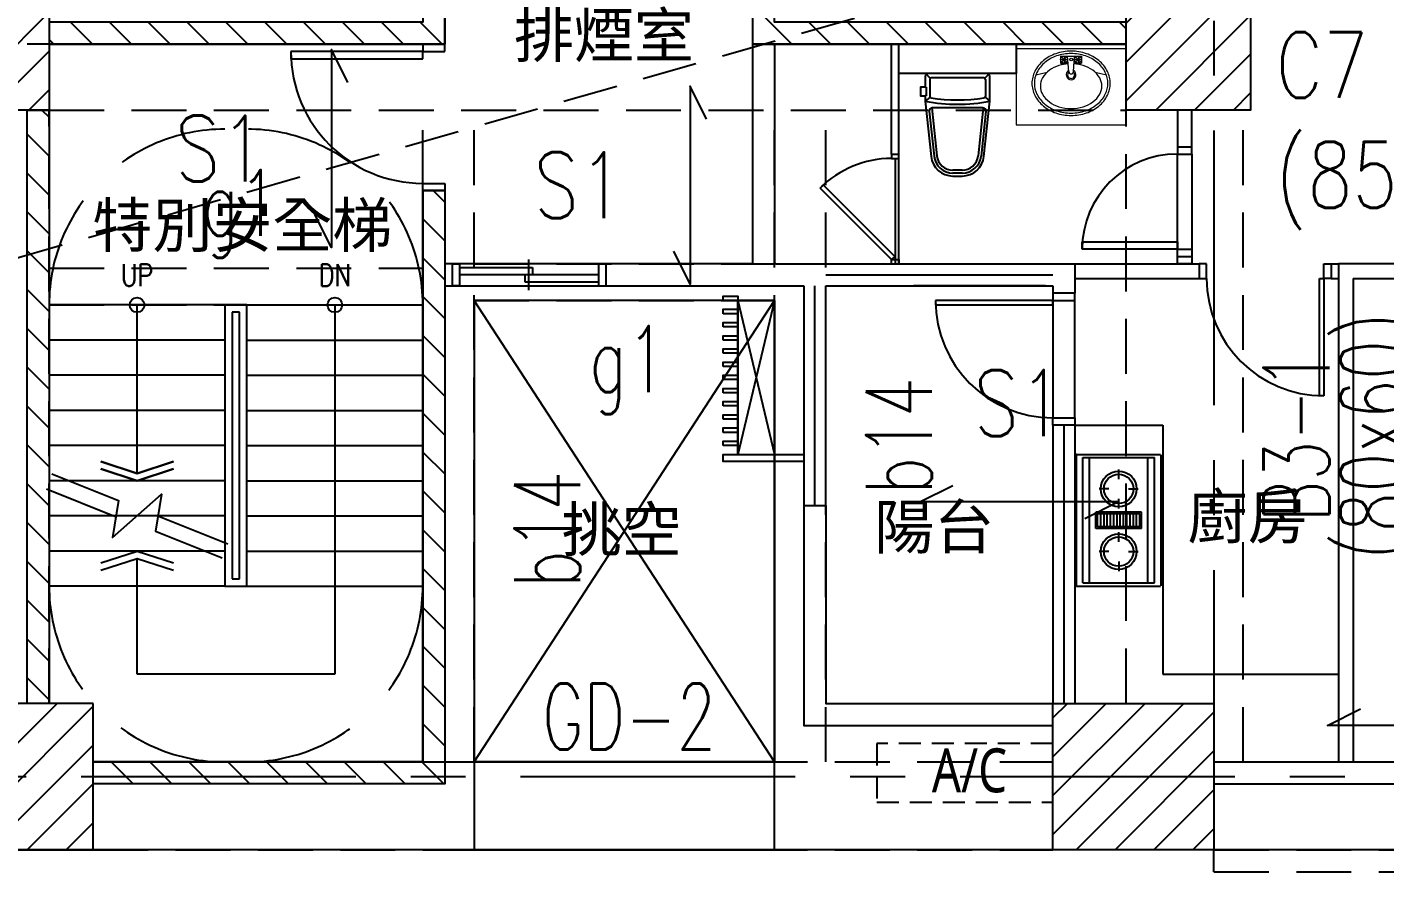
# Model space of a CAD drawing. Header units: millimetres. Extents: x -3377 to 119122, y -22007 to 15479.
# Drawn here: x 53156 to 54083, y 4804 to 5386 of the extents above; entities that cross this region are included whole.
import ezdxf
from ezdxf.enums import TextEntityAlignment as Align

# ---------------------------------------------------------------- set-up
doc = ezdxf.new("R2010")
doc.units = ezdxf.units.MM
doc.header["$LTSCALE"] = 150
doc.header["$MEASUREMENT"] = 0
for name, pattern in [('11', [0.15, 0.1, -0.05]), ('CENTER', [2, 1.25, -0.25, 0.25, -0.25]), ('CONTINOUS', [0]), ('HIDDEN', [0.375, 0.25, -0.125]), ('HIDDENX2', [0.75, 0.5, -0.25])]:
    doc.linetypes.add(name, pattern=pattern)
doc.layers.get('0').update_dxf_attribs({"plot": 0})
for name, color, linetype, plot in [('AREA', 3, 'Continuous', False), ('S-ARCH', 252, 'Continuous', False), ('機電', 11, 'Continuous', False)]:
    doc.layers.add(name, color=color, linetype=linetype, plot=plot)
for name, color, linetype in [('ASSLN', 8, 'Continuous'), ('COL', 1, 'Continuous'), ('FIN', 5, 'Continuous'), ('OPEN', 4, 'Continuous'), ('OTHER', 4, 'Continuous'), ('S-COL', 7, 'Continuous'), ('S-COLB', 4, 'HIDDEN'), ('S-CONCWALL', 30, 'Continuous'), ('S-GRID', 1, 'CENTER'), ('S-HATCH-COL', 13, 'Continuous'), ('S-HATCH-CONCWALL', 161, 'Continuous'), ('S-OPEN', 13, 'Continuous'), ('S-RCBMB', 3, 'HIDDEN'), ('S-RCBMG', 2, 'HIDDEN'), ('S-SLAB', 5, 'Continuous'), ('S-SLABT', 2, 'Continuous'), ('S-STAIR', 1, 'Continuous'), ('S-TEXTB', 3, 'Continuous'), ('S-TEXTC', 3, 'Continuous'), ('S-TEXTG', 2, 'Continuous'), ('STAIR', 4, 'Continuous'), ('STAIR3', 7, 'Continuous'), ('TEXT', 2, 'Continuous'), ('TOIL', 6, 'Continuous'), ('TOILET', 141, 'Continuous'), ('WALL', 2, 'Continuous'), ('WALL2', 3, 'Continuous'), ('WALL3', 4, 'Continuous')]:
    doc.layers.add(name, color=color, linetype=linetype)
doc.styles.add('3E', font='simplex.shx', dxfattribs={"width": 0.8, "height": 45, "bigfont": 'dayus.shx'})
doc.styles.add('CHINA', font='romans.shx', dxfattribs={"width": 0.8, "bigfont": 'china.shx'})
doc.styles.add('CS4', font='romans.shx', dxfattribs={"width": 0.7, "height": 45, "bigfont": 'lsp.shx'})
doc.styles.add('HH', font='')
doc.styles.get('HH').set_extended_font_data('Microsoft JhengHei')

# ---------------------------------------------------------------- blocks, each defined once
blk = doc.blocks.new('LINE(2)')
at = {"layer": 'S-GRID'}
for points in [[(-6585.87, -344.9), (-6585.87, -3083.41)], [(-8859.11, -2885.91), (-5430.87, -2885.91)]]:
    blk.add_lwpolyline(points, dxfattribs=at)
blk = doc.blocks.new('COL(2F-16F)')
for points in [[(-7465.87, -2290.91), (-7380.87, -2290.91), (-7380.87, -2430.91), (-7465.87, -2430.91)], [(-6645.87, -2290.91), (-6560.87, -2290.91), (-6560.87, -2430.91), (-6645.87, -2430.91)], [(-7350.87, -2835.91), (-7460.87, -2835.91), (-7460.87, -2935.91), (-7350.87, -2935.91)], [(-6695.87, -2835.91), (-6585.87, -2835.91), (-6585.87, -2935.91), (-6695.87, -2935.91)]]:
    blk.add_lwpolyline(points, close=True)
blk = doc.blocks.new('WALL(2F-14F)')
for points in [[(-7380.87, -2385.91), (-7110.87, -2385.91), (-7110.87, -2313.41), (-7125.87, -2313.41), (-7125.87, -2370.91), (-7380.87, -2370.91), (-7380.87, -2385.91)], [(-7350.87, -2875.91), (-7125.87, -2875.91), (-7125.87, -2485.91), (-7110.87, -2485.91), (-7110.87, -2890.91), (-7350.87, -2890.91), (-7350.87, -2875.91)]]:
    blk.add_lwpolyline(points)
at = {"elevation": 1.07}
blk.add_lwpolyline([(-6645.87, -2370.91), (-6885.87, -2370.91), (-6885.87, -2320.91), (-6900.87, -2320.91), (-6900.87, -2385.91), (-6645.87, -2385.91), (-6645.87, -2370.91)], dxfattribs=at)
blk.add_lwpolyline([(-7395.87, -2430.91), (-7380.87, -2430.91), (-7380.87, -2835.91), (-7395.87, -2835.91)], close=True)
blk = doc.blocks.new('STAIR(2F-16F)')
at = {"linetype": 'CONTINOUS'}
for p, q in [((-7260.87, -2563.91), (-7380.87, -2563.91)), ((-7260.87, -2563.91), (-7260.87, -2674.93)), ((-7245.87, -2563.91), (-7260.87, -2563.91)), ((-7245.87, -2563.91), (-7125.87, -2563.91)), ((-7245.87, -2755.91), (-7245.87, -2563.91)), ((-7255.87, -2568.91), (-7255.87, -2676.2)), ((-7250.87, -2568.91), (-7255.87, -2568.91)), ((-7250.87, -2750.91), (-7250.87, -2568.91)), ((-7260.87, -2587.91), (-7380.87, -2587.91)), ((-7245.87, -2587.91), (-7125.87, -2587.91)), ((-7260.87, -2611.91), (-7380.87, -2611.91)), ((-7245.87, -2611.91), (-7125.87, -2611.91)), ((-7260.87, -2635.91), (-7380.87, -2635.91)), ((-7245.87, -2635.91), (-7125.87, -2635.91)), ((-7260.87, -2659.91), (-7380.87, -2659.91)), ((-7245.87, -2659.91), (-7125.87, -2659.91)), ((-7260.87, -2674.93), (-7260.87, -2755.91)), ((-7255.87, -2676.2), (-7255.87, -2750.91)), ((-7260.87, -2683.91), (-7380.87, -2683.91)), ((-7260.87, -2683.91), (-7380.87, -2683.91)), ((-7245.87, -2683.91), (-7125.87, -2683.91)), ((-7245.87, -2683.91), (-7125.87, -2683.91)), ((-7260.87, -2707.91), (-7380.87, -2707.91)), ((-7245.87, -2707.91), (-7125.87, -2707.91)), ((-7260.87, -2731.91), (-7380.87, -2731.91)), ((-7260.87, -2731.91), (-7380.87, -2731.91)), ((-7245.87, -2731.91), (-7125.87, -2731.91)), ((-7245.87, -2731.91), (-7125.87, -2731.91)), ((-7255.87, -2750.91), (-7250.87, -2750.91)), ((-7260.87, -2755.91), (-7380.87, -2755.91)), ((-7260.87, -2755.91), (-7245.87, -2755.91)), ((-7245.87, -2755.91), (-7125.87, -2755.91))]:
    blk.add_line(p, q, dxfattribs=at)
for p, q in [((-7185.87, -2563.91), (-7185.87, -2815.91)), ((-7382.72, -2689.55), (-7335.14, -2708.58)), ((-7259.01, -2727.27), (-7306.59, -2708.23)), ((-7320.87, -2815.91), (-7320.87, -2736.91)), ((-7185.87, -2815.91), (-7320.87, -2815.91))]:
    blk.add_line(p, q)
for points in [[(-7380.87, -2563.91), (-7380.87, -2755.91)], [(-7320.87, -2678.91), (-7320.87, -2563.91)], [(-7125.87, -2755.91), (-7125.87, -2563.91)], [(-7345.66, -2670.85), (-7320.87, -2678.91), (-7296.08, -2670.85)], [(-7345.66, -2675.85), (-7320.87, -2683.91), (-7296.08, -2675.85)], [(-7379.01, -2679.27), (-7333.52, -2697.46), (-7337.58, -2722.76), (-7304.15, -2693.05), (-7308.22, -2718.35), (-7262.72, -2736.55)], [(-7345.66, -2739.96), (-7320.87, -2731.91), (-7296.07, -2739.96)], [(-7345.66, -2744.96), (-7320.87, -2736.91), (-7296.07, -2744.96)]]:
    blk.add_lwpolyline(points)
for centre in [(-7320.87, -2563.91), (-7185.87, -2563.91)]:
    blk.add_circle(centre, 5)
at = {"linetype": 'HIDDENX2'}
for centre, start, end in [((-7260.87, -2563.91), 90.00074, 179.99986), ((-7245.87, -2563.91), 0.00014, 89.99926), ((-7260.87, -2755.91), 180.00084, 270.00334), ((-7245.85, -2755.91), 269.99666, 359.99916)]:
    blk.add_arc(centre, 120, start, end, dxfattribs=at)
at = {"style": 'CHINA', "width": 0.8}
for s, p in [('UP', (-7331.87, -2551.16)), ('DN', (-7196.87, -2551.16))]:
    blk.add_text(s, height=15, dxfattribs=at).set_placement(p)
blk = doc.blocks.new('DwFm')
at = {"layer": 'DEFPOINTS', "color": 252, "linetype": 'HIDDEN'}
blk.add_lwpolyline([(-6560.87, -2290.91), (-12110.4, -3880.07)], dxfattribs=at)
blk = doc.blocks.new('A$C536C7597')
at = {"color": 252}
for p, q in [((-242.5, -173), (-242.5, -245)), ((-240, -245), (-240, -173)), ((-760, -388), (-760, -273)), ((-325, -270), (-530, -270)), ((-530, -585), (-325, -270)), ((-325, -585), (-530, -270)), ((-530, -270), (-530, -585)), ((-325, -270), (-325, -585)), ((-325, -585), (-530, -585)), ((-110, -645), (-790, -645)), ((415, -645), (-25, -645))]:
    blk.add_line(p, q, dxfattribs=at)
at = {"color": 252, "linetype": 'HIDDEN'}
blk.add_line((-25, -660), (-25, -645), dxfattribs=at)
at = {"color": 252}
for points in [[(-325, -270), (-350, -270), (-350, -375), (-325, -375), (-325, -270), (-350, -375), (-350, -270), (-325, -375)], [(-735.21, -379.94), (-760, -388), (-784.79, -379.94)], [(-735.21, -384.94), (-760, -393), (-784.79, -384.94)], [(-784.79, -449.05), (-760, -441), (-735.21, -449.05)], [(-784.79, -454.05), (-760, -446), (-735.21, -454.05)]]:
    blk.add_lwpolyline(points, dxfattribs=at)
at = {"color": 252, "linetype": 'HIDDEN'}
blk.add_lwpolyline([(-25, -660), (-25, -660), (415, -660), (415, -645)], dxfattribs=at)
at = {"color": 252}
for centre in [(-760, -273), (-625, -273)]:
    blk.add_circle(centre, 5, dxfattribs=at)
at = {"color": 252, "linetype": 'HIDDENX2'}
for centre, start, end in [((-700, -273), 90.00074, 179.99986), ((-685, -273), 0.00014, 89.99926), ((-700, -465), 180.00084, 270.00334), ((-684.98, -465), 269.99666, 359.99916)]:
    blk.add_arc(centre, 120, start, end, dxfattribs=at)
at = {"layer": 'AREA', "color": 252}
blk.add_lwpolyline([(-325, -585), (-530, -585), (-530, -645), (-325, -645)], close=True, dxfattribs=at)
at = {"layer": 'ASSLN', "color": 252}
for points in [[(-360, -270), (-360, -267), (-350, -267), (-350, -270)], [(-360, -279), (-360, -276), (-350, -276), (-350, -279)], [(-360, -288), (-360, -285), (-350, -285), (-350, -288)], [(-360, -297), (-360, -294), (-350, -294), (-350, -297)], [(-360, -306), (-360, -303), (-350, -303), (-350, -306)], [(-360, -315), (-360, -312), (-350, -312), (-350, -315)], [(-360, -324), (-360, -321), (-350, -321), (-350, -324)], [(-360, -333), (-360, -330), (-350, -330), (-350, -333)], [(-360, -342), (-360, -339), (-350, -339), (-350, -342)], [(-360, -351), (-360, -348), (-350, -348), (-350, -351)], [(-360, -360), (-360, -357), (-350, -357), (-350, -360)], [(-360, -369), (-360, -366), (-350, -366), (-350, -369)]]:
    blk.add_lwpolyline(points, close=True, dxfattribs=at)
blk.add_lwpolyline([(-305, -380), (-360, -380), (-360, -375), (-305, -375)], dxfattribs=at)
at = {"layer": 'COL', "color": 252}
for points in [[(-905, 0), (-820, 0), (-820, -140), (-905, -140)], [(-85, 0), (0, 0), (0, -140), (-85, -140)], [(-790, -545), (-900, -545), (-900, -645), (-790, -645)], [(-135, -545), (-25, -545), (-25, -645), (-135, -645)]]:
    blk.add_lwpolyline(points, close=True, dxfattribs=at)
at = {"layer": 'FIN', "color": 252}
for p, q in [((-120, -355), (-60, -355)), ((-60, -355), (-60, -525)), ((-118.92, -464.66), (-118.92, -375.33)), ((-118.59, -375), (-61.48, -375)), ((-114.48, -377.22), (-65.59, -377.22)), ((-114.48, -462.77), (-114.48, -377.22)), ((-110.03, -462.77), (-110.03, -377.22)), ((-70.03, -462.77), (-70.03, -377.22)), ((-65.59, -462.77), (-65.59, -377.22)), ((-61.14, -464.66), (-61.14, -375.33)), ((-90.03, -391.94), (-90.03, -385.27)), ((-96.7, -398.61), (-103.37, -398.61)), ((-90.03, -411.94), (-90.03, -405.27)), ((-83.37, -398.61), (-76.7, -398.61)), ((-105.59, -425.55), (-105.59, -414.44)), ((-74.48, -414.44), (-105.59, -414.44)), ((-104.48, -424.44), (-104.48, -415.55)), ((-75.59, -415.55), (-104.48, -415.55)), ((-102.25, -424.44), (-102.25, -415.55)), ((-100.03, -424.44), (-100.03, -415.55)), ((-97.81, -424.44), (-97.81, -415.55)), ((-95.59, -424.44), (-95.59, -415.55)), ((-93.37, -424.44), (-93.37, -415.55)), ((-91.14, -424.44), (-91.14, -415.55)), ((-88.92, -424.44), (-88.92, -415.55)), ((-86.7, -424.44), (-86.7, -415.55)), ((-84.48, -424.44), (-84.48, -415.55)), ((-82.25, -424.44), (-82.25, -415.55)), ((-80.03, -424.44), (-80.03, -415.55)), ((-77.81, -424.44), (-77.81, -415.55)), ((-75.59, -424.44), (-75.59, -415.55)), ((-74.48, -425.55), (-74.48, -414.44)), ((-74.48, -425.55), (-105.59, -425.55)), ((-75.59, -424.44), (-104.48, -424.44)), ((-90.03, -434.72), (-90.03, -428.05)), ((-96.7, -441.39), (-103.37, -441.39)), ((-83.37, -441.39), (-76.7, -441.39)), ((-90.03, -448.05), (-90.03, -454.72)), ((-114.48, -462.77), (-65.59, -462.77)), ((-118.59, -465), (-61.48, -465)), ((-60, -525), (60, -525))]:
    blk.add_line(p, q, dxfattribs=at)
for centre, radius in [((-90.03, -398.61), 12.22), ((-90.03, -398.61), 10), ((-90.03, -441.39), 12.22), ((-90.03, -441.39), 10)]:
    blk.add_circle(centre, radius, dxfattribs=at)
for centre, start, end in [((-118.59, -375.33), 90, 180), ((-118.59, -464.66), 180, 270)]:
    blk.add_arc(centre, 0.333, start, end, dxfattribs=at)
at = {"layer": 'OPEN', "color": 252, "linetype": 'Continuous'}
for p, q in [((-565, -100), (-655, -100)), ((-655, -100), (-655, -105)), ((-565, -95), (-565, -100)), ((-565, -100), (-550, -100)), ((-565, -105), (-565, -100)), ((-550, -100), (-550, -95)), ((-655, -105), (-565, -105)), ((-50, -165), (-50, -170)), ((-40, -170), (-40, -165)), ((-245, -170), (-245, -173)), ((-245, -173), (-240, -173)), ((-240, -173), (-240, -170)), ((-50, -170), (-40, -170)), ((-50, -235), (-50, -170)), ((-40, -170), (-40, -235)), ((-565, -195), (-565, -190)), ((-565, -190), (-550, -190)), ((-550, -190), (-550, -195)), ((-293.79, -193.21), (-291.67, -191.09)), ((-245, -242), (-293.79, -193.21)), ((-291.67, -191.09), (-242.88, -239.88)), ((-115, -235), (-115, -230)), ((-115, -230), (-50, -230)), ((-50, -230), (-50, -235)), ((-242.88, -239.88), (-245, -242)), ((-50, -235), (-115, -235)), ((-50, -240), (-50, -235)), ((-50, -235), (-40, -235)), ((-40, -235), (-40, -240)), ((-545, -245), (-540, -245)), ((-540, -245), (-540, -260)), ((-445, -245), (-540, -245)), ((-540, -247.5), (-490, -247.5)), ((-492.5, -263), (-492.5, -242)), ((-490, -247.5), (-490, -252.5)), ((-440, -245), (-445, -245)), ((-445, -245), (-445, -260)), ((-245, -245), (-245, -242)), ((-245, -242), (-240, -242)), ((-240, -242), (-240, -245)), ((-30, -245), (-35, -245)), ((-30, -255), (-30, -245)), ((50, -255), (50, -245)), ((50, -245), (55, -245)), ((-445, -252.5), (-540, -252.5)), ((-495, -257.5), (-495, -252.5)), ((-445, -257.5), (-495, -257.5)), ((-35, -255), (-30, -255)), ((47, -335), (47, -255)), ((47, -255), (50, -255)), ((55, -255), (50, -255)), ((50, -255), (50, -335)), ((-540, -260), (-545, -260)), ((-540, -260), (-445, -260)), ((-445, -260), (-440, -260)), ((-135, -265), (-135, -270)), ((-120, -270), (-120, -265)), ((-135, -270), (-215, -270)), ((-215, -270), (-215, -273)), ((-215, -273), (-135, -273)), ((-135, -270), (-120, -270)), ((-135, -270), (-135, -350)), ((-135, -273), (-135, -270)), ((-120, -350), (-120, -270)), ((50, -335), (47, -335)), ((-135, -355), (-135, -350)), ((-135, -350), (-120, -350)), ((-120, -350), (-120, -355))]:
    blk.add_line(p, q, dxfattribs=at)
at = {"layer": 'OPEN', "color": 252}
for p, q in [((-245, -170), (-245, -95)), ((-240, -170), (-240, -95)), ((-245, -170), (-240, -170))]:
    blk.add_line(p, q, dxfattribs=at)
at = {"layer": 'OPEN', "color": 252, "linetype": 'Continuous'}
for centre, radius, start, end in [((-565, -100), 90, 180, 270), ((-245, -242), 69, 90, 135), ((-50, -235), 65, 90, 180), ((50, -255), 80, 180, 270), ((-135, -270), 80, 180, 270)]:
    blk.add_arc(centre, radius, start, end, dxfattribs=at)
at = {"layer": 'OTHER', "color": 252}
for p, q in [((-821.86, -398.64), (-774.27, -417.67)), ((-698.14, -436.36), (-745.72, -417.32))]:
    blk.add_line(p, q, dxfattribs=at)
blk.add_lwpolyline([(-818.14, -388.36), (-772.65, -406.55), (-776.71, -431.85), (-743.29, -402.14), (-747.35, -427.44), (-701.86, -445.64)], dxfattribs=at)
at = {"layer": 'STAIR', "color": 252, "linetype": 'CONTINOUS'}
for p, q in [((-700, -273), (-820, -273)), ((-700, -273), (-700, -384.02)), ((-685, -273), (-700, -273)), ((-685, -273), (-565, -273)), ((-685, -465), (-685, -273)), ((-695, -278), (-695, -385.29)), ((-690, -278), (-695, -278)), ((-690, -460), (-690, -278)), ((-700, -297), (-820, -297)), ((-685, -297), (-565, -297)), ((-700, -321), (-820, -321)), ((-685, -321), (-565, -321)), ((-700, -345), (-820, -345)), ((-685, -345), (-565, -345)), ((-700, -369), (-820, -369)), ((-685, -369), (-565, -369)), ((-700, -384.02), (-700, -465)), ((-695, -385.29), (-695, -460)), ((-700, -393), (-820, -393)), ((-700, -393), (-820, -393)), ((-685, -393), (-565, -393)), ((-685, -393), (-565, -393)), ((-700, -417), (-820, -417)), ((-685, -417), (-565, -417)), ((-700, -441), (-820, -441)), ((-700, -441), (-820, -441)), ((-685, -441), (-565, -441)), ((-685, -441), (-565, -441)), ((-695, -460), (-690, -460)), ((-700, -465), (-820, -465)), ((-700, -465), (-685, -465)), ((-685, -465), (-565, -465))]:
    blk.add_line(p, q, dxfattribs=at)
at = {"layer": 'STAIR3', "color": 252}
for p, q in [((-625, -273), (-625, -525)), ((-760, -525), (-760, -446)), ((-625, -525), (-760, -525))]:
    blk.add_line(p, q, dxfattribs=at)
at = {"layer": 'TOIL', "color": 252}
for p, q in [((-218.71, -118.29), (-221.41, -115.58)), ((-219, -119), (-219, -130.62)), ((-182, -118), (-218, -118)), ((-181.29, -118.29), (-178.59, -115.58)), ((-181, -119), (-181, -130.62)), ((-221.36, -124.36), (-222, -124.36)), ((-221.36, -124.36), (-221.36, -130.36)), ((-221.36, -130.36), (-222, -130.36)), ((-218.76, -131.27), (-222, -134)), ((-221.36, -130.36), (-221.36, -130.36)), ((-221.36, -130.36), (-221.36, -130.36)), ((-221.36, -130.36), (-221.36, -130.36)), ((-221.36, -130.36), (-221.36, -130.36)), ((-217.5, -138.51), (-214.06, -171.15)), ((-182.71, -138.5), (-217.29, -138.5)), ((-182.5, -138.51), (-185.94, -171.15)), ((-181.24, -131.27), (-178, -134)), ((-219.28, -140.71), (-216.05, -171.36)), ((-180.72, -140.71), (-183.95, -171.36)), ((-196.88, -181), (-203.12, -181)), ((-196.88, -183), (-203.12, -183))]:
    blk.add_line(p, q, dxfattribs=at)
blk.add_lwpolyline([(-160, -95), (-160, -115), (-240, -115)], dxfattribs=at)
at = {"layer": 'TOIL', "color": 252, "elevation": 0}
blk.add_lwpolyline([(-222, -124.36), (-225.36, -124.36), (-225.36, -130.36), (-222, -130.36), (-222, -134), (-218.04, -171.57, 0.383798), (-203.12, -185), (-196.88, -185, 0.383798), (-181.96, -171.57), (-178, -134), (-178, -117, 0.414214), (-180, -115), (-220, -115, 0.414214), (-222, -117)], format="xyb", close=True, dxfattribs=at)
at = {"layer": 'TOIL', "color": 252}
for centre, radius, start, end in [((-218, -119), 1, 90, 180), ((-182, -119), 1, 0, 90), ((-200, -14), 122, 259.61114, 280.38886), ((-217.29, -140.5), 2, 90, 186.01317), ((-218, -130.62), 1, 180, 261.22571), ((-200, -14), 119, 261.22571, 278.77429), ((-182.71, -140.5), 2, 353.98683, 90), ((-182, -130.62), 1, 278.77429, 0), ((-203.12, -170), 13, 186.01317, 270), ((-203.12, -170), 11, 186.01317, 270), ((-196.88, -170), 11, 270, 353.98683), ((-196.88, -170), 13, 270, 353.98683)]:
    blk.add_arc(centre, radius, start, end, dxfattribs=at)
at = {"layer": 'TOILET', "color": 252, "lineweight": 13}
for p, q in [((-85, -95), (-160, -95)), ((-160, -95), (-160, -150)), ((-160, -98), (-85, -98)), ((-85, -95), (-85, -150)), ((-129.66, -103.11), (-115.34, -103.11)), ((-129.66, -103.11), (-129.66, -107.88)), ((-129.66, -105.5), (-124.89, -105.5)), ((-129.66, -107.88), (-124.51, -107.88)), ((-128.96, -107.18), (-125.59, -103.81)), ((-125.59, -107.18), (-128.96, -103.81)), ((-127.27, -103.11), (-127.27, -107.88)), ((-124.06, -113.75), (-124.89, -103.11)), ((-120.94, -113.75), (-120.11, -103.11)), ((-120.49, -107.88), (-115.34, -107.88)), ((-120.11, -105.5), (-115.34, -105.5)), ((-119.41, -107.18), (-116.04, -103.81)), ((-116.04, -107.18), (-119.41, -103.81)), ((-117.73, -103.11), (-117.73, -107.88)), ((-115.34, -103.11), (-115.34, -107.88)), ((-146.58, -116), (-138.88, -114.09)), ((-106.13, -114.09), (-98.42, -116)), ((-160, -150), (-85, -150))]:
    blk.add_line(p, q, dxfattribs=at)
for centre, radius in [((-127.27, -105.5), 2.39), ((-122.5, -105.5), 0.955), ((-117.73, -105.5), 2.39)]:
    blk.add_circle(centre, radius, dxfattribs=at)
for centre, radius, start, end in [((-124.25, -127.08), 27.02, 108.79062, 129.40055), ((-122.5, -132.22), 32.45, 89.99991, 108.79059), ((-122.5, -132.22), 30.83, 89.99991, 108.79059), ((-122.5, -132.22), 32.45, 71.20921, 89.99988), ((-122.5, -132.22), 30.83, 71.20921, 89.99988), ((-120.75, -127.08), 27.02, 50.59924, 71.20918), ((-126.93, -123.81), 22.79, 129.40052, 153.23996), ((-126.93, -123.81), 21.17, 129.40052, 153.23996), ((-124.25, -127.08), 25.4, 108.79061, 129.40055), ((-124.5, -130.5), 21.85, 106.76459, 126.02732), ((-122.5, -137.14), 28.78, 93.92705, 106.7646), ((-122.5, -137.14), 28.78, 73.2352, 86.07274), ((-120.5, -130.5), 21.85, 53.97248, 73.23521), ((-120.75, -127.08), 25.4, 50.59925, 71.20918), ((-118.07, -123.81), 21.17, 26.75984, 50.59928), ((-118.07, -123.81), 22.79, 26.75983, 50.59928), ((-131.07, -121.72), 18.16, 153.23991, 179.9999), ((-131.07, -121.72), 16.53, 153.23991, 179.9999), ((-132.24, -123.63), 11.26, 150.33645, 179.99993), ((-127.56, -126.3), 16.65, 126.02723, 150.33655), ((-122.5, -116), 3.34, 118.77822, 61.22157), ((-122.5, -116), 2.39, 129.07275, 50.92705), ((-122.5, -113.75), 1.56, 179.9999, 359.9999), ((-117.44, -126.3), 16.65, 29.66325, 53.97257), ((-112.76, -123.63), 11.26, 359.99985, 29.66333), ((-113.93, -121.72), 16.53, 359.9999, 26.75988), ((-113.93, -121.72), 18.16, 359.9999, 26.75988), ((-131.07, -121.72), 18.16, 179.9999, 206.75988), ((-131.07, -121.72), 16.53, 179.9999, 206.75988), ((-126.93, -119.64), 21.17, 206.75983, 230.59928), ((-132.24, -123.63), 11.26, 179.99986, 209.66335), ((-127.56, -120.97), 16.65, 209.66325, 233.97257), ((-117.44, -120.97), 16.65, 306.02722, 330.33654), ((-118.07, -119.64), 21.17, 309.40051, 333.23996), ((-112.76, -123.63), 11.26, 330.33646, 359.99994), ((-113.93, -121.72), 16.53, 333.23992, 359.9999), ((-113.93, -121.72), 18.16, 333.23991, 359.9999), ((-126.93, -119.64), 22.79, 206.75983, 230.59928), ((-124.25, -116.37), 27.02, 230.59925, 251.20918), ((-124.25, -116.37), 25.4, 230.59925, 251.20918), ((-124.5, -116.76), 21.85, 233.97248, 253.23521), ((-122.5, -110.13), 28.78, 253.23513, 269.99993), ((-122.5, -110.13), 28.78, 269.99986, 286.76466), ((-120.5, -116.76), 21.85, 286.76459, 306.02732), ((-120.75, -116.37), 25.4, 288.79062, 309.40055), ((-120.75, -116.37), 27.02, 288.79061, 309.40055), ((-118.07, -119.64), 22.79, 309.40052, 333.23996), ((-122.5, -111.23), 32.45, 251.2092, 269.99988), ((-122.5, -111.23), 30.83, 251.2092, 269.99988), ((-122.5, -111.23), 30.83, 269.99992, 288.79059), ((-122.5, -111.23), 32.45, 269.99992, 288.79059)]:
    blk.add_arc(centre, radius, start, end, dxfattribs=at)
at = {"layer": 'WALL', "color": 252}
for p, q in [((-550, -22.5), (-550, -95)), ((-340, -30), (-340, -95)), ((-820, -77.5), (-820, -545)), ((-550, -95), (-835, -95)), ((-565, -95), (-565, -95)), ((-550, -95), (-565, -95)), ((-550, -95), (-550, -95)), ((-339, -95), (-340, -95)), ((-85, -95), (-339, -95)), ((-325, -95), (-85, -95)), ((-85, -95), (-325, -95)), ((-325, -96), (-325, -95)), ((-325, -96), (-325, -245)), ((-550, -195), (-565, -195)), ((-565, -195), (-565, -585)), ((-550, -195), (-550, -600)), ((-545, -245), (-545, -260)), ((-440, -245), (-440, -260)), ((-324, -245), (-325, -245)), ((-324, -245), (-120, -245)), ((-120, -245), (-120, -265)), ((-290, -252.5), (-135, -252.5)), ((-550, -260), (-305, -260)), ((-305, -260), (-305, -410)), ((-297.5, -410), (-297.5, -260)), ((-290, -410), (-290, -260)), ((-290, -260), (-135, -260)), ((-140, -260), (-230, -260)), ((-135, -260), (-135, -265)), ((-120, -265), (-135, -265)), ((-120, -355), (-135, -355)), ((-135, -355), (-135, -545)), ((-127.5, -355), (-127.5, -545)), ((-120, -355), (-120, -545)), ((-305, -410), (-290, -410)), ((-565, -585), (-790, -585)), ((-25, -585), (429, -585)), ((-550.36, -600), (-790.36, -600)), ((-25, -600), (415, -600))]:
    blk.add_line(p, q, dxfattribs=at)
blk.add_lwpolyline([(-340, -95), (-340, -245), (-550, -245)], dxfattribs=at)
at = {"layer": 'WALL2', "color": 252}
for p, q in [((-120, -245), (-35, -245)), ((-35, -245), (-35, -255)), ((55, -245), (55, -255)), ((55, -245), (60, -245)), ((60, -245), (60, -585)), ((-120, -255), (-35, -255)), ((55, -255), (60, -255)), ((70, -255), (70, -585))]:
    blk.add_line(p, q, dxfattribs=at)
for points in [[(-50, -165), (-40, -165), (-40, -140), (-50, -140)], [(-50, -240), (-40, -240), (-40, -245), (-50, -245)]]:
    blk.add_lwpolyline(points, close=True, dxfattribs=at)
blk.add_lwpolyline([(70, -255), (325, -255), (325, -245), (60, -245)], dxfattribs=at)
at = {"layer": 'WALL3', "color": 252}
for points in [[(-305, -410), (-305, -560), (-135, -560)], [(-290, -410), (-290, -545), (-135, -545)]]:
    blk.add_lwpolyline(points, dxfattribs=at)
at = {"layer": '機電', "color": 252, "linetype": '11'}
blk.add_lwpolyline([(-135, -612.46), (-135, -572.46), (-255, -572.46), (-255, -612.46)], close=True, dxfattribs=at)
at = {"layer": 'TEXT', "color": 252, "style": 'HH'}
for s, p in [('排煙室', (-441.32, -103.91)), ('特別安全梯', (-688.07, -233.57)), ('廚房', (-2.08, -432.42)), ('挑空', (-429.21, -441.19)), ('陽台', (-215.93, -439.44))]:
    blk.add_text(s, height=30, dxfattribs=at).set_placement(p, align=Align.CENTER)
at = {"layer": '機電', "color": 252, "style": 'HH', "width": 0.8}
blk.add_text('A/C', height=30, dxfattribs=at).set_placement((-217.55, -605.72))
blk = doc.blocks.new('2022-0217')
blk.add_blockref('A$C536C7597', (41880.73, -2290.91))

msp = doc.modelspace()

# ---------------------------------------------------------------- hatches: boundary and pattern name
at = {"layer": 'S-HATCH-COL'}
h = msp.add_hatch(dxfattribs=at)
h.set_pattern_fill('ANSI31', color=256, scale=150, style=0)
h.set_pattern_definition([(45, (12110.4, 0), (-13.258252, 13.258252), [])])
h.paths.add_polyline_path([(54961.13, 6239.23), (55071.13, 6239.23), (55071.13, 6139.23), (54961.13, 6139.23)])
h.paths.add_polyline_path([(54961.13, 5499.23), (55071.13, 5499.23), (55071.13, 5399.23), (54961.13, 5399.23)])
h.paths.add_polyline_path([(54961.13, 4924.23), (55071.13, 4924.23), (55071.13, 4824.23), (54961.13, 4824.23)])
h.paths.add_polyline_path([(53856.13, 4924.23), (53966.13, 4924.23), (53966.13, 4824.23), (53856.13, 4824.23)])
h.paths.add_polyline_path([(53201.13, 4924.23), (53091.13, 4924.23), (53091.13, 4824.23), (53201.13, 4824.23)])
h.paths.add_polyline_path([(52186.13, 6814.23), (52296.13, 6814.23), (52296.13, 6714.23), (52186.13, 6714.23)])
h.paths.add_polyline_path([(52186.13, 6249.23), (52296.13, 6249.23), (52296.13, 6149.23), (52186.13, 6149.23)])
h.paths.add_polyline_path([(52186.13, 5514.23), (52296.13, 5514.23), (52296.13, 5414.23), (52186.13, 5414.23)])
h.paths.add_polyline_path([(52186.13, 4924.23), (52296.13, 4924.23), (52296.13, 4824.23), (52186.13, 4824.23)])
h.paths.add_polyline_path([(53171.13, 6814.23), (53086.13, 6814.23), (53086.13, 6714.23), (53171.13, 6714.23)])
h.paths.add_polyline_path([(53906.13, 5469.23), (53991.13, 5469.23), (53991.13, 5329.23), (53906.13, 5329.23)])
h.paths.add_polyline_path([(53906.13, 6294.23), (53991.13, 6294.23), (53991.13, 6154.23), (53906.13, 6154.23)])
h.paths.add_polyline_path([(53171.13, 6294.23), (53086.13, 6294.23), (53086.13, 6154.23), (53171.13, 6154.23)])
h.paths.add_polyline_path([(53086.13, 5469.23), (53171.13, 5469.23), (53171.13, 5329.23), (53086.13, 5329.23)])
h.paths.add_polyline_path([(53906.13, 6814.23), (53991.13, 6814.23), (53991.13, 6714.23), (53906.13, 6714.23)])
h.paths.add_polyline_path([(54961.13, 6814.23), (55071.13, 6814.23), (55071.13, 6714.23), (54961.13, 6714.23)])
at = {"layer": 'S-HATCH-CONCWALL'}
h = msp.add_hatch(dxfattribs=at)
h.set_pattern_fill('ANSI31', color=256, scale=150, angle=90, style=0)
h.paths.add_polyline_path([(53156.13, 5329.23), (53171.13, 5329.23), (53171.13, 4924.23), (53156.13, 4924.23)])
h.paths.add_polyline_path([(53201.13, 4884.23), (53426.13, 4884.23), (53426.13, 5274.23), (53441.13, 5274.23), (53441.13, 4869.23), (53201.13, 4869.23)])
h.paths.add_polyline_path([(53171.13, 5374.23), (53441.13, 5374.23), (53441.13, 5446.73), (53426.13, 5446.73), (53426.13, 5389.23), (53171.13, 5389.23)])
h.paths.add_polyline_path([(53171.13, 5469.23), (53171.13, 5614.23), (53426.13, 5614.23), (53426.13, 5556.73), (53441.13, 5556.73), (53441.13, 5629.23), (53156.13, 5629.23), (53156.13, 5469.23)])
h.paths.add_polyline_path([(53921.13, 5469.23), (53921.13, 5614.23), (53651.13, 5614.23), (53651.13, 5549.23), (53666.13, 5549.23), (53666.13, 5599.23), (53906.13, 5599.23), (53906.13, 5469.23)])
edge = h.paths.add_edge_path()
edge.add_line((53906.13, 5389.23), (53666.13, 5389.23))
edge.add_line((53666.13, 5389.23), (53666.13, 5439.23))
edge.add_line((53666.13, 5439.23), (53651.13, 5439.23))
edge.add_line((53651.13, 5439.23), (53651.13, 5374.23))
edge.add_line((53651.13, 5374.23), (53906.13, 5374.23))
edge.add_line((53906.13, 5374.23), (53906.13, 5389.23))
h.paths.add_polyline_path([(53286.13, 6249.23), (53906.13, 6249.23), (53906.13, 6234.23), (53286.13, 6234.23)])
edge = h.paths.add_edge_path(flags=16)
edge.add_line((53918.63, 6154.23), (53918.63, 5959.23))
edge = h.paths.add_edge_path()
edge.add_line((53918.63, 5959.23), (53301.13, 5959.23))
edge.add_line((53301.13, 5959.23), (53301.13, 6134.23))
edge.add_line((53301.13, 6134.23), (53286.13, 6134.23))
edge.add_line((53286.13, 6134.23), (53286.13, 5944.23))
edge.add_line((53286.13, 5944.23), (53933.63, 5944.23))
edge.add_line((53933.63, 5944.23), (53933.63, 6154.23))
edge.add_line((53933.63, 6154.23), (53918.63, 6154.23))

# ---------------------------------------------------------------- linework, layer by layer
at = {"layer": 'S-OPEN'}
for p, q in [((53461.13, 4884.23), (53666.13, 5199.23)), ((53666.13, 4884.23), (53461.13, 5199.23))]:
    msp.add_line(p, q, dxfattribs=at)
at = {"layer": 'S-RCBMB'}
for p, q in [((53426.13, 4884.23), (53426.13, 5329.23)), ((53461.13, 4884.23), (53461.13, 5329.23)), ((53666.13, 4884.23), (53666.13, 5329.23)), ((53701.13, 4884.23), (53701.13, 5329.23)), ((53171.13, 5221.23), (53426.13, 5221.23)), ((53461.13, 5224.23), (53666.13, 5224.23)), ((53461.13, 5199.23), (53666.13, 5199.23)), ((53171.13, 5196.23), (53426.13, 5196.23))]:
    msp.add_line(p, q, dxfattribs=at)
at = {"layer": 'S-RCBMG'}
for p, q in [((53171.13, 5329.23), (53906.13, 5329.23)), ((53171.13, 4924.23), (53171.13, 5329.23)), ((53906.13, 4924.23), (53906.13, 5329.23)), ((53986.13, 4884.23), (53986.13, 5329.23)), ((53201.13, 4884.23), (53856.13, 4884.23)), ((53966.13, 4884.23), (54961.13, 4884.23)), ((53201.13, 4824.23), (53856.13, 4824.23)), ((53966.13, 4824.23), (54961.13, 4824.23))]:
    msp.add_line(p, q, dxfattribs=at)
at = {"layer": 'S-SLAB'}
msp.add_lwpolyline([(53101.13, 6814.23), (53171.13, 6814.23), (53171.13, 6789.23), (53906.13, 6789.23), (53906.13, 6814.23), (55071.13, 6814.23), (55071.13, 6714.23), (55056.13, 6714.23), (55056.13, 6239.23), (55071.13, 6239.23), (55071.13, 6139.23), (55056.13, 6139.23), (55056.13, 5499.23), (55071.13, 5499.23), (55071.13, 5399.23), (55056.13, 5399.23), (55056.13, 4924.23), (55071.13, 4924.23), (55071.13, 4824.23), (54521.13, 4824.23), (54521.13, 4673.73), (54211.13, 4673.73), (54211.13, 4824.23), (53106.13, 4824.23)], dxfattribs=at)
msp.add_lwpolyline([(53461.13, 4884.23), (53666.13, 4884.23), (53666.13, 5199.23), (53461.13, 5199.23)], close=True, dxfattribs=at)
at = {"layer": 'S-SLABT', "color": 1}
for points in [[(53375, 5348.02), (53363.75, 5370.52), (53363.75, 5235.52), (53352.5, 5258.02)], [(53619.88, 5322.98), (53608.63, 5345.48), (53608.63, 5210.48), (53597.38, 5232.98)], [(53877.92, 5050.48), (53900.42, 5061.73), (53765.42, 5061.73), (53787.92, 5072.98)], [(54156.13, 4897.98), (54178.63, 4909.23), (54043.63, 4909.23), (54066.13, 4920.48)]]:
    msp.add_lwpolyline(points, dxfattribs=at)

# ---------------------------------------------------------------- block references
msp.add_blockref('DwFm', (60552, 7760.14))
at = {"layer": 'S-ARCH'}
msp.add_blockref('2022-0217', (12110.4, 7760.14), dxfattribs=at)
at = {"layer": 'S-COL'}
msp.add_blockref('COL(2F-16F)', (60552, 7760.14), dxfattribs=at)
at = {"layer": 'S-COLB'}
msp.add_blockref('COL(2F-16F)', (60552, 7760.14), dxfattribs=at)
at = {"layer": 'S-CONCWALL'}
msp.add_blockref('WALL(2F-14F)', (60552, 7760.14), dxfattribs=at)
at = {"layer": 'S-GRID'}
msp.add_blockref('LINE(2)', (60552, 7760.14), dxfattribs=at)
at = {"layer": 'S-STAIR'}
msp.add_blockref('STAIR(2F-16F)', (60552, 7760.14), dxfattribs=at)

# ---------------------------------------------------------------- texts
at = {"layer": 'S-SLABT', "color": 2, "style": '3E', "width": 0.8}
for p in [(53318.75, 5280.52), (53563.63, 5255.48)]:
    msp.add_text('S1', height=45, dxfattribs=at).set_placement(p, align=Align.RIGHT)
msp.add_text('S1', height=45, dxfattribs=at).set_placement((53832.92, 5106.73), align=Align.CENTER)
at = {"layer": 'S-TEXTB', "linetype": 'Continuous', "style": 'CS4', "width": 0.7}
for p in [(53301.24, 5258.42, 0), (53566.13, 5151.73, 0)]:
    msp.add_text('g1', height=45, dxfattribs=at).set_placement(p, align=Align.MIDDLE)
for p in [(53751.13, 5106.73), (53511.13, 5042.98)]:
    msp.add_text('b14', height=45, rotation=90, dxfattribs=at).set_placement(p, align=Align.MIDDLE)
at = {"layer": 'S-TEXTC', "style": 'CS4', "width": 0.8}
for s, p in [('C7', (54008.19, 5337.49)), ('(85x140)', (54008.19, 5262.49))]:
    msp.add_text(s, height=45, dxfattribs=at).set_placement(p)
at = {"layer": 'S-TEXTG', "style": 'CS4', "width": 0.7}
msp.add_text('GD-2', height=45, dxfattribs=at).set_placement((53566.98, 4915.21, 0), align=Align.MIDDLE)
at = {"layer": 'S-TEXTG', "insert": (54056.13, 5106.73), "char_height": 45, "attachment_point": 5, "rotation": 90, "line_spacing_factor": 0.7, "style": 'CS4'}
msp.add_mtext('{\\W0.7;B3-1\\P(80x60)}', dxfattribs=at)

doc.saveas('drawing.dxf')
